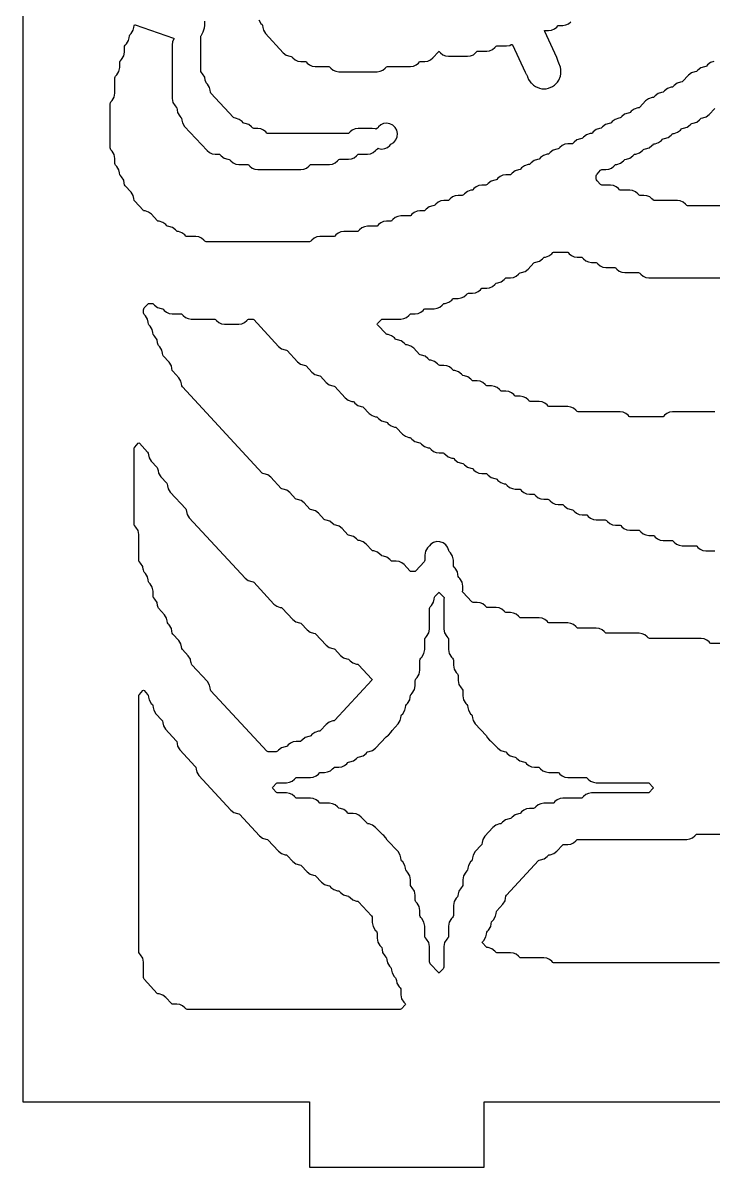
# Model space of a CAD drawing. Header units: millimetres. Extents: x 2 to 65, y 2 to 128.
# Drawn here: x 2 to 33.6, y 2 to 54.5 of the extents above; entities that cross this region are included whole.
import ezdxf

# ---------------------------------------------------------------- set-up
doc = ezdxf.new("R2010")
doc.units = ezdxf.units.MM
doc.layers.add('CUT', color=1, linetype='Continuous')

msp = doc.modelspace()

# ---------------------------------------------------------------- linework, layer by layer
at = {"layer": 'CUT'}
for points in [[(44.134, 2), (52.134, 2), (52.134, 5), (65.2679, 5), (65.2679, 125), (52.134, 125), (52.134, 128), (44.134, 128), (44.134, 125), (23.134, 125), (23.134, 128), (15.134, 128), (15.134, 125), (2, 125), (2, 5), (15.134, 5), (15.134, 2), (23.134, 2), (23.134, 5), (44.134, 5)], [(7.7159, 34.7896), (7.7394, 34.7521), (7.7563, 34.6625), (7.7574, 34.6628), (7.782, 34.5325), (7.8805, 34.3753), (8.1528, 34.0808), (8.1763, 34.0432), (8.1932, 33.9537), (8.1943, 33.9539), (8.2189, 33.8236), (8.3174, 33.6664), (8.5897, 33.3719), (8.6132, 33.3343), (8.6301, 33.2448), (8.6312, 33.245), (8.6558, 33.1147), (8.7543, 32.9576), (9.4635, 32.1905), (9.487, 32.1529), (9.5039, 32.0634), (9.505, 32.0636), (9.5296, 31.9333), (9.6281, 31.7761), (12.1866, 29.0086), (12.3224, 28.9048), (12.4853, 28.8528), (12.5515, 28.8436), (12.5769, 28.8228), (13.4973, 27.8272), (13.6331, 27.7234), (13.796, 27.6713), (13.8623, 27.6622), (13.8876, 27.6414), (14.3711, 27.1183), (14.5069, 27.0145), (14.6698, 26.9625), (14.7361, 26.9533), (14.7614, 26.9325), (15.0265, 26.6458), (15.1623, 26.5419), (15.3251, 26.4899), (15.3914, 26.4807), (15.4167, 26.46), (15.9003, 25.9369), (16.0361, 25.8331), (16.1989, 25.781), (16.2652, 25.7719), (16.2905, 25.7511), (16.5556, 25.4643), (16.6914, 25.3605), (16.8543, 25.3085), (16.9206, 25.2993), (16.9459, 25.2785), (16.9926, 25.228), (17.1283, 25.1242), (17.2912, 25.0722), (17.3575, 25.063), (17.3828, 25.0422), (17.9894, 24.3861), (18.0081, 24.3586), (17.9894, 24.3312), (16.2905, 22.4936), (16.2652, 22.4728), (16.1989, 22.4637), (16.0361, 22.4117), (15.9003, 22.3078), (15.6352, 22.021), (15.6099, 22.0003), (15.5436, 21.9911), (15.3807, 21.9391), (15.2449, 21.8352), (15.1983, 21.7848), (15.173, 21.764), (15.1067, 21.7548), (14.9438, 21.7028), (14.808, 21.599), (14.7614, 21.5485), (14.7361, 21.5277), (14.7036, 21.5232), (14.5198, 21.5232), (14.3841, 21.5044), (14.2586, 21.4495), (14.1527, 21.3626), (14.106, 21.3122), (14.0807, 21.2914), (14.0144, 21.2822), (13.8516, 21.2302), (13.7158, 21.1264), (13.6691, 21.0759), (13.6438, 21.0551), (13.6114, 21.0506), (13.2433, 21.0506), (13.2108, 21.0551), (13.1855, 21.0759), (10.6192, 23.8517), (10.5957, 23.8893), (10.5788, 23.9788), (10.5777, 23.9786), (10.5531, 24.1089), (10.4546, 24.2661), (9.7454, 25.0332), (9.7219, 25.0707), (9.705, 25.1602), (9.7039, 25.16), (9.6793, 25.2903), (9.5808, 25.4475), (9.3085, 25.742), (9.285, 25.7796), (9.2681, 25.8691), (9.267, 25.8689), (9.2424, 25.9992), (9.1439, 26.1564), (8.8716, 26.4509), (8.8481, 26.4884), (8.8312, 26.578), (8.8301, 26.5778), (8.8055, 26.7081), (8.707, 26.8652), (8.6532, 26.9235), (8.6296, 26.961), (8.6127, 27.0505), (8.6116, 27.0503), (8.587, 27.1806), (8.4885, 27.3378), (8.2163, 27.6323), (8.1927, 27.6699), (8.1758, 27.7594), (8.1747, 27.7592), (8.1501, 27.8895), (8.0516, 28.0467), (7.9978, 28.1049), (7.9743, 28.1425), (7.9661, 28.186), (7.9661, 28.4161), (7.9317, 28.5983), (7.8332, 28.7555), (7.7794, 28.8138), (7.7558, 28.8513), (7.7389, 28.9408), (7.7378, 28.9406), (7.7132, 29.0709), (7.6147, 29.2281), (7.5609, 29.2863), (7.5374, 29.3239), (7.5205, 29.4134), (7.5193, 29.4132), (7.4948, 29.5435), (7.3963, 29.7007), (7.3425, 29.7589), (7.3189, 29.7965), (7.3107, 29.84), (7.3107, 31.0153), (7.2763, 31.1975), (7.1778, 31.3547), (7.124, 31.4129), (7.1005, 31.4505), (7.0923, 31.494), (7.0923, 34.9448), (7.1005, 34.9883), (7.124, 35.0259), (7.2826, 35.1975), (7.3107, 35.2193), (7.3388, 35.1975)], [(21.2915, 28.0467), (21.2915, 26.6809), (21.3259, 26.4987), (21.4244, 26.3415), (21.4782, 26.2833), (21.5018, 26.2457), (21.51, 26.2022), (21.51, 25.7358), (21.5444, 25.5535), (21.6428, 25.3964), (21.6967, 25.3381), (21.7202, 25.3006), (21.7284, 25.257), (21.7284, 25.0269), (21.7628, 24.8447), (21.8613, 24.6875), (21.9151, 24.6293), (21.9387, 24.5917), (21.9469, 24.5482), (21.9469, 24.3181), (21.9813, 24.1358), (22.0797, 23.9787), (22.1336, 23.9204), (22.1571, 23.8829), (22.1653, 23.8393), (22.1653, 23.6092), (22.1997, 23.427), (22.2982, 23.2698), (22.352, 23.2116), (22.3756, 23.174), (22.3925, 23.0845), (22.3936, 23.0847), (22.4182, 22.9544), (22.5166, 22.7972), (22.5705, 22.739), (22.594, 22.7014), (22.6109, 22.6119), (22.612, 22.6121), (22.6366, 22.4818), (22.7351, 22.3246), (23.2258, 21.7938), (23.2874, 21.6955), (23.3846, 21.5823), (23.436, 21.55), (23.4994, 21.4979), (23.7645, 21.2112), (23.9003, 21.1073), (24.0632, 21.0553), (24.1294, 21.0461), (24.1547, 21.0254), (24.2014, 20.9749), (24.3372, 20.871), (24.5001, 20.819), (24.5663, 20.8099), (24.5916, 20.7891), (24.6383, 20.7386), (24.7741, 20.6348), (24.937, 20.5827), (25.0032, 20.5736), (25.0285, 20.5528), (25.0752, 20.5023), (25.1811, 20.4154), (25.3066, 20.3605), (25.4423, 20.3418), (25.6261, 20.3418), (25.6586, 20.3373), (25.6839, 20.3165), (25.7305, 20.2661), (25.8364, 20.1792), (25.962, 20.1243), (26.0977, 20.1055), (26.4999, 20.1055), (26.5324, 20.101), (26.5577, 20.0802), (26.6043, 20.0298), (26.7102, 19.9429), (26.8358, 19.888), (26.9715, 19.8692), (27.8106, 19.8692), (27.8431, 19.8647), (27.8684, 19.8439), (27.915, 19.7935), (28.0209, 19.7066), (28.1465, 19.6517), (28.2822, 19.6329), (30.6505, 19.6329), (30.6829, 19.6284), (30.7083, 19.6076), (30.878, 19.4241), (30.8966, 19.3966), (30.878, 19.3692), (30.7083, 19.1856), (30.6829, 19.1648), (30.6505, 19.1603), (28.0637, 19.1603), (27.928, 19.1416), (27.8025, 19.0867), (27.6966, 18.9998), (27.6499, 18.9493), (27.6246, 18.9285), (27.5922, 18.9241), (26.753, 18.9241), (26.6173, 18.9053), (26.4918, 18.8504), (26.3859, 18.7635), (26.3392, 18.713), (26.3139, 18.6923), (26.2815, 18.6878), (25.8792, 18.6878), (25.7435, 18.669), (25.618, 18.6141), (25.5121, 18.5272), (25.4654, 18.4767), (25.4401, 18.456), (25.4077, 18.4515), (25.2239, 18.4515), (25.0882, 18.4327), (24.9626, 18.3778), (24.8567, 18.2909), (24.8101, 18.2405), (24.7848, 18.2197), (24.7185, 18.2105), (24.5557, 18.1585), (24.4199, 18.0547), (24.3732, 18.0042), (24.3479, 17.9834), (24.2816, 17.9742), (24.1188, 17.9222), (23.983, 17.8184), (23.9363, 17.7679), (23.911, 17.7471), (23.8447, 17.7379), (23.6819, 17.6859), (23.5461, 17.5821), (23.172, 17.1775), (23.0735, 17.0203), (23.0489, 16.89), (23.0478, 16.8902), (23.0309, 16.8007), (23.0074, 16.7631), (22.7351, 16.4686), (22.6366, 16.3114), (22.612, 16.1811), (22.6109, 16.1813), (22.594, 16.0918), (22.5705, 16.0543), (22.5166, 15.996), (22.4182, 15.8389), (22.3936, 15.7086), (22.3925, 15.7088), (22.3756, 15.6193), (22.352, 15.5817), (22.2982, 15.5235), (22.1997, 15.3663), (22.1653, 15.184), (22.1653, 14.9539), (22.1571, 14.9104), (22.1336, 14.8728), (22.0797, 14.8146), (21.9813, 14.6574), (21.9567, 14.5271), (21.9556, 14.5273), (21.9387, 14.4378), (21.9151, 14.4003), (21.8613, 14.342), (21.7628, 14.1848), (21.7284, 14.0026), (21.7284, 13.5362), (21.7202, 13.4927), (21.6967, 13.4551), (21.6428, 13.3969), (21.5444, 13.2397), (21.51, 13.0574), (21.51, 12.5911), (21.5018, 12.5475), (21.4782, 12.51), (21.4244, 12.4517), (21.3259, 12.2946), (21.2915, 12.1123), (21.2915, 11.1734), (21.2833, 11.1298), (21.2598, 11.0922), (21.1011, 10.9206), (21.0731, 10.8989), (21.045, 10.9206), (20.6679, 11.3285), (20.6444, 11.3661), (20.6362, 11.4096), (20.6362, 12.1123), (20.6018, 12.2946), (20.5033, 12.4517), (20.4495, 12.51), (20.4259, 12.5475), (20.4177, 12.5911), (20.4177, 13.0574), (20.3833, 13.2397), (20.2849, 13.3969), (20.231, 13.4551), (20.2075, 13.4927), (20.1993, 13.5362), (20.1993, 13.7663), (20.1649, 13.9486), (20.0664, 14.1057), (20.0126, 14.164), (19.989, 14.2015), (19.9808, 14.2451), (19.9808, 14.4752), (19.9464, 14.6574), (19.848, 14.8146), (19.7941, 14.8728), (19.7706, 14.9104), (19.7624, 14.9539), (19.7624, 15.184), (19.728, 15.3663), (19.6295, 15.5235), (19.5757, 15.5817), (19.5521, 15.6193), (19.5352, 15.7088), (19.5341, 15.7086), (19.5095, 15.8389), (19.4111, 15.996), (19.3572, 16.0543), (19.3337, 16.0918), (19.3168, 16.1813), (19.3157, 16.1811), (19.2911, 16.3114), (19.1926, 16.4686), (18.7019, 16.9994), (18.6403, 17.0977), (18.5431, 17.2109), (18.4917, 17.2433), (18.4283, 17.2953), (18.1632, 17.5821), (18.0274, 17.6859), (17.8646, 17.7379), (17.7983, 17.7471), (17.773, 17.7679), (17.5079, 18.0546), (17.402, 18.1415), (17.2764, 18.1964), (17.1407, 18.2152), (16.9569, 18.2152), (16.9245, 18.2197), (16.8992, 18.2405), (16.8525, 18.2909), (16.7167, 18.3948), (16.5539, 18.4468), (16.4876, 18.456), (16.4623, 18.4767), (16.4156, 18.5272), (16.3097, 18.6141), (16.1842, 18.669), (16.0485, 18.6878), (15.6462, 18.6878), (15.6138, 18.6923), (15.5885, 18.713), (15.5418, 18.7635), (15.4359, 18.8504), (15.3104, 18.9053), (15.1747, 18.9241), (14.554, 18.9241), (14.5215, 18.9285), (14.4962, 18.9493), (14.4496, 18.9998), (14.3437, 19.0867), (14.2181, 19.1416), (14.0824, 19.1603), (13.6802, 19.1603), (13.6477, 19.1648), (13.6224, 19.1856), (13.4527, 19.3692), (13.434, 19.3966), (13.4527, 19.4241), (13.6224, 19.6076), (13.6477, 19.6284), (13.6802, 19.6329), (14.0824, 19.6329), (14.2181, 19.6517), (14.3437, 19.7066), (14.4496, 19.7935), (14.4962, 19.8439), (14.5215, 19.8647), (14.554, 19.8692), (15.1747, 19.8692), (15.3104, 19.888), (15.4359, 19.9429), (15.5418, 20.0298), (15.5885, 20.0802), (15.6138, 20.101), (15.6462, 20.1055), (15.83, 20.1055), (15.9657, 20.1243), (16.0913, 20.1792), (16.1972, 20.2661), (16.2438, 20.3165), (16.2691, 20.3373), (16.3016, 20.3418), (16.4854, 20.3418), (16.6211, 20.3605), (16.7466, 20.4154), (16.8525, 20.5023), (16.8992, 20.5528), (16.9245, 20.5736), (16.9908, 20.5827), (17.1536, 20.6348), (17.2894, 20.7386), (17.3361, 20.7891), (17.3614, 20.8099), (17.4277, 20.819), (17.5905, 20.871), (17.7263, 20.9749), (17.773, 21.0254), (17.7983, 21.0461), (17.8646, 21.0553), (18.0274, 21.1073), (18.1632, 21.2112), (18.6468, 21.7342), (18.7102, 21.7862), (18.7616, 21.8186), (18.8587, 21.9318), (18.9203, 22.0301), (19.1926, 22.3246), (19.2911, 22.4818), (19.3157, 22.6121), (19.3168, 22.6119), (19.3337, 22.7014), (19.3572, 22.739), (19.4111, 22.7972), (19.5095, 22.9544), (19.5341, 23.0847), (19.5352, 23.0845), (19.5521, 23.174), (19.5757, 23.2116), (19.6295, 23.2698), (19.728, 23.427), (19.7526, 23.5573), (19.7537, 23.5571), (19.7706, 23.6466), (19.7941, 23.6841), (19.848, 23.7424), (19.9464, 23.8995), (19.9808, 24.0818), (19.9808, 24.3119), (19.989, 24.3554), (20.0126, 24.393), (20.0664, 24.4512), (20.1649, 24.6084), (20.1993, 24.7907), (20.1993, 25.257), (20.2075, 25.3006), (20.231, 25.3381), (20.2849, 25.3964), (20.3833, 25.5535), (20.4177, 25.7358), (20.4177, 26.2022), (20.4259, 26.2457), (20.4495, 26.2833), (20.5033, 26.3415), (20.6018, 26.4987), (20.6362, 26.6809), (20.6362, 27.6199), (20.6444, 27.6634), (20.6679, 27.701), (20.7218, 27.7592), (20.8202, 27.9164), (20.8448, 28.0467), (20.846, 28.0465), (20.8628, 28.136), (20.8864, 28.1736), (21.045, 28.3452), (21.0731, 28.3669), (21.1011, 28.3452), (21.2915, 28.1392), (21.2947, 28.1422), (21.3051, 28.1303)], [(7.7159, 23.6841), (7.7394, 23.6466), (7.7563, 23.5571), (7.7574, 23.5573), (7.782, 23.427), (7.8805, 23.2698), (7.9343, 23.2116), (7.9578, 23.174), (7.9747, 23.0845), (7.9759, 23.0847), (8.0005, 22.9544), (8.0989, 22.7972), (8.3712, 22.5027), (8.3947, 22.4651), (8.4116, 22.3756), (8.4128, 22.3758), (8.4374, 22.2455), (8.5358, 22.0884), (9.0266, 21.5576), (9.0501, 21.52), (9.067, 21.4305), (9.0681, 21.4307), (9.0927, 21.3004), (9.1912, 21.1432), (9.9004, 20.3761), (9.9239, 20.3386), (9.9408, 20.249), (9.9419, 20.2493), (9.9665, 20.1189), (10.065, 19.9618), (11.5313, 18.3757), (11.6671, 18.2719), (11.8299, 18.2199), (11.8962, 18.2107), (11.9215, 18.1899), (12.842, 17.1943), (12.9778, 17.0905), (13.1406, 17.0384), (13.2069, 17.0293), (13.2322, 17.0085), (13.7158, 16.4854), (13.8516, 16.3816), (14.0144, 16.3296), (14.0807, 16.3204), (14.106, 16.2996), (14.3711, 16.0129), (14.5069, 15.909), (14.6698, 15.857), (14.7361, 15.8478), (14.7614, 15.8271), (15.0265, 15.5403), (15.1623, 15.4364), (15.3251, 15.3844), (15.3914, 15.3753), (15.4167, 15.3545), (15.6818, 15.0677), (15.8176, 14.9639), (15.9805, 14.9119), (16.0468, 14.9027), (16.0721, 14.8819), (16.1187, 14.8314), (16.2545, 14.7276), (16.4174, 14.6756), (16.4837, 14.6664), (16.509, 14.6456), (16.5556, 14.5951), (16.6914, 14.4913), (16.8543, 14.4393), (16.9206, 14.4301), (16.9459, 14.4093), (16.9926, 14.3589), (17.1283, 14.255), (17.2912, 14.203), (17.3575, 14.1938), (17.3828, 14.173), (17.983, 13.5238), (18.0066, 13.4862), (18.0148, 13.4427), (18.0148, 13.2126), (18.0492, 13.0303), (18.1476, 12.8732), (18.2015, 12.8149), (18.225, 12.7774), (18.2332, 12.7338), (18.2332, 12.5037), (18.2676, 12.3215), (18.3661, 12.1643), (18.4199, 12.1061), (18.4435, 12.0685), (18.4603, 11.979), (18.4615, 11.9792), (18.4861, 11.8489), (18.5845, 11.6917), (18.6384, 11.6335), (18.6619, 11.5959), (18.6788, 11.5064), (18.6799, 11.5066), (18.7045, 11.3763), (18.803, 11.2192), (18.8568, 11.1609), (18.8804, 11.1234), (18.8972, 11.0338), (18.8984, 11.0341), (18.923, 10.9038), (19.0214, 10.7466), (19.0753, 10.6884), (19.0988, 10.6508), (19.1157, 10.5613), (19.1168, 10.5615), (19.1414, 10.4312), (19.2399, 10.274), (19.2937, 10.2158), (19.3173, 10.1782), (19.3255, 10.1347), (19.3255, 9.9046), (19.3599, 9.7223), (19.4583, 9.5652), (19.5185, 9.5), (19.5372, 9.4726), (19.5185, 9.4451), (19.3488, 9.2616), (19.3235, 9.2408), (19.2911, 9.2363), (9.5296, 9.2363), (9.4972, 9.2408), (9.4718, 9.2616), (9.4252, 9.312), (9.3193, 9.3989), (9.1938, 9.4538), (9.0581, 9.4726), (8.8743, 9.4726), (8.8418, 9.4771), (8.8165, 9.4978), (8.5514, 9.7846), (8.4156, 9.8884), (8.2527, 9.9405), (8.1865, 9.9496), (8.1611, 9.9704), (7.5609, 10.6197), (7.5374, 10.6572), (7.5292, 10.7008), (7.5292, 11.4034), (7.4948, 11.5857), (7.3963, 11.7429), (7.3425, 11.8011), (7.3189, 11.8387), (7.3107, 11.8822), (7.3107, 23.603), (7.3189, 23.6466), (7.3425, 23.6841), (7.5011, 23.8557), (7.5292, 23.8775), (7.5572, 23.8557)]]:
    msp.add_lwpolyline(points, close=True, dxfattribs=at)
for points in [[(12.8064, 54.6168), (12.9048, 54.4597), (12.9587, 54.4014), (12.9822, 54.3639), (12.9991, 54.2744), (13.0002, 54.2746), (13.0248, 54.1443), (13.1233, 53.9871), (13.9342, 53.1099), (14.07, 53.0061), (14.2329, 52.954), (14.2992, 52.9449), (14.3245, 52.9241), (14.3711, 52.8737), (14.477, 52.7867), (14.6025, 52.7318), (14.7383, 52.7131), (14.9221, 52.7131), (14.9545, 52.7086), (14.9798, 52.6878), (15.0265, 52.6374), (15.1324, 52.5505), (15.2579, 52.4956), (15.3936, 52.4768), (16.0143, 52.4768), (16.0468, 52.4723), (16.0721, 52.4515), (16.1187, 52.4011), (16.2246, 52.3142), (16.3501, 52.2593), (16.4859, 52.2405), (18.233, 52.2405), (18.3687, 52.2593), (18.4942, 52.3142), (18.6001, 52.4011), (18.6468, 52.4515), (18.6721, 52.4723), (18.7045, 52.4768), (19.7621, 52.4768), (19.8978, 52.4956), (20.0234, 52.5505), (20.1293, 52.6374), (20.1759, 52.6878), (20.2012, 52.7086), (20.2337, 52.7131), (20.4175, 52.7131), (20.5532, 52.7318), (20.6787, 52.7867), (20.7846, 52.8737), (21.045, 53.1553), (21.0731, 53.1771), (21.1011, 53.1553), (21.1431, 53.1099), (21.249, 53.023), (21.3745, 52.9681), (21.5102, 52.9494), (22.3835, 52.9494), (22.5193, 52.9681), (22.6448, 53.023), (22.7507, 53.1099), (22.7973, 53.1604), (22.8226, 53.1812), (22.8551, 53.1857), (23.2573, 53.1857), (23.3931, 53.2044), (23.5186, 53.2593), (23.6245, 53.3462), (23.6711, 53.3967), (23.6964, 53.4175), (23.7289, 53.4219), (24.1594, 53.4219), (24.3217, 53.449), (24.3838, 53.4826), (24.4233, 53.4963), (24.4432, 53.4671), (25.0212, 52.2175), (25.0708, 52.133), (25.0795, 52.1211), (25.1221, 52.0239), (25.125, 52.0091), (25.1692, 51.8812), (25.246, 51.7697), (25.2859, 51.726), (25.2878, 51.7277), (25.396, 51.6196), (25.4901, 51.5567), (25.6704, 51.482), (25.7814, 51.4599), (25.9765, 51.4599), (26.0876, 51.482), (26.2678, 51.5567), (26.362, 51.6196), (26.4999, 51.7575), (26.5628, 51.8517), (26.6375, 52.0319), (26.6596, 52.143), (26.6596, 52.3381), (26.6375, 52.4491), (26.5628, 52.6293), (26.5609, 52.6322), (26.526, 52.7118), (26.5056, 52.7966), (26.4734, 52.8892), (25.9166, 54.0928), (25.9078, 54.1252), (25.9409, 54.1308), (26.0972, 54.1308), (26.2329, 54.1496), (26.3584, 54.2045), (26.4643, 54.2914), (26.511, 54.3418), (26.5363, 54.3626), (26.5687, 54.3671), (26.7526, 54.3671), (26.8883, 54.3859), (27.0138, 54.4408), (27.1197, 54.5277)], [(33.675, 52.7084), (33.5121, 52.6564), (33.3763, 52.5525), (33.3297, 52.5021), (33.3043, 52.4813), (33.2381, 52.4721), (33.0752, 52.4201), (32.9394, 52.3163), (32.8928, 52.2658), (32.8674, 52.245), (32.8012, 52.2358), (32.6383, 52.1838), (32.5025, 52.08), (32.2374, 51.7932), (32.2121, 51.7724), (32.1458, 51.7633), (31.983, 51.7112), (31.8472, 51.6074), (31.8005, 51.5569), (31.7752, 51.5361), (31.7089, 51.527), (31.5461, 51.4749), (31.4103, 51.3711), (31.3636, 51.3206), (31.3383, 51.2998), (31.272, 51.2907), (31.1092, 51.2387), (30.9734, 51.1348), (30.9267, 51.0843), (30.9014, 51.0636), (30.8351, 51.0544), (30.6723, 51.0024), (30.5365, 50.8985), (30.2714, 50.6118), (30.246, 50.591), (30.1798, 50.5818), (30.0169, 50.5298), (29.8811, 50.426), (29.8345, 50.3755), (29.8091, 50.3547), (29.7429, 50.3455), (29.58, 50.2935), (29.4442, 50.1897), (29.3976, 50.1392), (29.3722, 50.1184), (29.306, 50.1092), (29.1431, 50.0572), (29.0073, 49.9534), (28.9607, 49.9029), (28.9353, 49.8821), (28.8691, 49.873), (28.7062, 49.8209), (28.5704, 49.7171), (28.5238, 49.6666), (28.4984, 49.6458), (28.4322, 49.6367), (28.2693, 49.5846), (28.1335, 49.4808), (28.0869, 49.4303), (28.0615, 49.4096), (27.9953, 49.4004), (27.8324, 49.3484), (27.6966, 49.2445), (27.6499, 49.194), (27.6246, 49.1733), (27.5584, 49.1641), (27.3955, 49.1121), (27.2597, 49.0082), (27.213, 48.9578), (27.1877, 48.937), (27.1553, 48.9325), (26.9715, 48.9325), (26.8358, 48.9137), (26.7102, 48.8588), (26.6043, 48.7719), (26.5577, 48.7215), (26.5324, 48.7007), (26.4661, 48.6915), (26.3033, 48.6395), (26.1675, 48.5357), (26.1208, 48.4852), (26.0955, 48.4644), (26.0292, 48.4552), (25.8664, 48.4032), (25.7306, 48.2994), (25.6839, 48.2489), (25.6586, 48.2281), (25.5923, 48.219), (25.4295, 48.1669), (25.2937, 48.0631), (25.247, 48.0126), (25.2217, 47.9918), (25.1554, 47.9827), (24.9926, 47.9306), (24.8568, 47.8268), (24.8101, 47.7763), (24.7848, 47.7555), (24.7185, 47.7464), (24.5557, 47.6944), (24.4199, 47.5905), (24.3732, 47.54), (24.3479, 47.5193), (24.3154, 47.5148), (24.1316, 47.5148), (23.9959, 47.496), (23.8704, 47.4411), (23.7645, 47.3542), (23.7178, 47.3037), (23.6925, 47.283), (23.6262, 47.2738), (23.4634, 47.2218), (23.3276, 47.1179), (23.2809, 47.0675), (23.2556, 47.0467), (23.2232, 47.0422), (23.0394, 47.0422), (22.9037, 47.0234), (22.7781, 46.9685), (22.6722, 46.8816), (22.6256, 46.8312), (22.6003, 46.8104), (22.534, 46.8012), (22.3712, 46.7492), (22.2354, 46.6454), (22.1887, 46.5949), (22.1634, 46.5741), (22.1309, 46.5696), (21.9471, 46.5696), (21.8114, 46.5509), (21.6859, 46.496), (21.58, 46.409), (21.5333, 46.3586), (21.508, 46.3378), (21.4756, 46.3333), (21.2918, 46.3333), (21.1561, 46.3146), (21.0305, 46.2597), (20.9246, 46.1728), (20.878, 46.1223), (20.8527, 46.1015), (20.7864, 46.0924), (20.6236, 46.0403), (20.4878, 45.9365), (20.4411, 45.886), (20.4158, 45.8652), (20.3833, 45.8608), (20.1995, 45.8608), (20.0638, 45.842), (19.9383, 45.7871), (19.8324, 45.7002), (19.7857, 45.6497), (19.7604, 45.629), (19.728, 45.6245), (19.3257, 45.6245), (19.19, 45.6057), (19.0645, 45.5508), (18.9586, 45.4639), (18.9119, 45.4135), (18.8866, 45.3927), (18.8542, 45.3882), (18.6704, 45.3882), (18.5346, 45.3694), (18.4091, 45.3145), (18.3032, 45.2276), (18.2566, 45.1772), (18.2313, 45.1564), (18.1988, 45.1519), (17.7966, 45.1519), (17.6608, 45.1331), (17.5353, 45.0782), (17.4294, 44.9913), (17.3828, 44.9409), (17.3575, 44.9201), (17.325, 44.9156), (16.7043, 44.9156), (16.5686, 44.8968), (16.4431, 44.8419), (16.3372, 44.755), (16.2905, 44.7046), (16.2652, 44.6838), (16.2328, 44.6793), (15.6121, 44.6793), (15.4763, 44.6606), (15.3508, 44.6057), (15.2449, 44.5187), (15.1983, 44.4683), (15.173, 44.4475), (15.1405, 44.443), (10.4034, 44.443), (10.371, 44.4475), (10.3456, 44.4683), (10.299, 44.5187), (10.1931, 44.6057), (10.0676, 44.6606), (9.9319, 44.6793), (9.5296, 44.6793), (9.4972, 44.6838), (9.4718, 44.7046), (9.4252, 44.7551), (9.2894, 44.8589), (9.1265, 44.9109), (9.0603, 44.9201), (9.0349, 44.9409), (8.9883, 44.9914), (8.8525, 45.0952), (8.6896, 45.1472), (8.6234, 45.1564), (8.598, 45.1772), (8.5514, 45.2276), (8.4156, 45.3315), (8.2527, 45.3835), (8.1865, 45.3927), (8.1611, 45.4135), (7.896, 45.7002), (7.7602, 45.8041), (7.5974, 45.8561), (7.5311, 45.8652), (7.5058, 45.886), (7.124, 46.299), (7.1005, 46.3366), (7.0836, 46.4261), (7.0824, 46.4259), (7.0579, 46.5562), (6.9594, 46.7133), (6.6871, 47.0078), (6.6636, 47.0454), (6.6467, 47.1349), (6.6455, 47.1347), (6.621, 47.265), (6.5225, 47.4222), (6.4687, 47.4804), (6.4451, 47.518), (6.4282, 47.6075), (6.4271, 47.6073), (6.4025, 47.7376), (6.304, 47.8948), (6.2502, 47.953), (6.2267, 47.9906), (6.2185, 48.0341), (6.2185, 48.2642), (6.1841, 48.4465), (6.0856, 48.6036), (6.0318, 48.6619), (6.0082, 48.6994), (6, 48.743), (6, 50.776), (6.0082, 50.8196), (6.0318, 50.8571), (6.0856, 50.9154), (6.1841, 51.0725), (6.2185, 51.2548), (6.2185, 51.9574), (6.2267, 52.001), (6.2502, 52.0386), (6.304, 52.0968), (6.4025, 52.254), (6.4369, 52.4362), (6.4369, 52.6663), (6.4451, 52.7099), (6.4687, 52.7474), (6.5225, 52.8057), (6.621, 52.9628), (6.6554, 53.1451), (6.6554, 53.3752), (6.6636, 53.4187), (6.6871, 53.4563), (6.7409, 53.5145), (6.8394, 53.6717), (6.864, 53.802), (6.8651, 53.8018), (6.882, 53.8913), (6.9056, 53.9289), (6.9594, 53.9871), (7.0579, 54.1443), (7.0824, 54.2746), (7.0836, 54.2744), (7.1005, 54.3639), (7.1137, 54.385), (7.1201, 54.3901), (7.1529, 54.384), (8.9056, 53.7852), (8.9351, 53.7693), (8.9218, 53.7491), (8.8608, 53.6179), (8.8399, 53.4748), (8.8399, 51.0185), (8.8743, 50.8362), (8.9727, 50.6791), (9.0266, 50.6208), (9.0501, 50.5833), (9.067, 50.4938), (9.0681, 50.494), (9.0927, 50.3637), (9.1912, 50.2065), (9.245, 50.1483), (9.2685, 50.1107), (9.2854, 50.0212), (9.2866, 50.0214), (9.3112, 49.8911), (9.4096, 49.7339), (10.439, 48.6205), (10.5449, 48.5336), (10.6704, 48.4787), (10.8061, 48.4599), (10.9899, 48.4599), (11.0224, 48.4554), (11.0477, 48.4346), (11.0944, 48.3842), (11.2302, 48.2803), (11.393, 48.2283), (11.4593, 48.2191), (11.4846, 48.1984), (11.5313, 48.1479), (11.6372, 48.061), (11.7627, 48.0061), (11.8984, 47.9873), (12.3006, 47.9873), (12.3331, 47.9829), (12.3584, 47.9621), (12.4051, 47.9116), (12.511, 47.8247), (12.6365, 47.7698), (12.7722, 47.7511), (14.7378, 47.7511), (14.8735, 47.7698), (14.999, 47.8247), (15.1049, 47.9116), (15.1516, 47.9621), (15.1769, 47.9829), (15.2093, 47.9873), (16.0485, 47.9873), (16.1842, 48.0061), (16.3097, 48.061), (16.4156, 48.1479), (16.4623, 48.1984), (16.4876, 48.2191), (16.52, 48.2236), (16.9223, 48.2236), (17.058, 48.2424), (17.1835, 48.2973), (17.2894, 48.3842), (17.3361, 48.4346), (17.3614, 48.4554), (17.3938, 48.4599), (17.7961, 48.4599), (17.9318, 48.4787), (18.0573, 48.5336), (18.1632, 48.6205), (18.2099, 48.6709), (18.2568, 48.7094), (18.2851, 48.7273), (18.3021, 48.719), (18.4514, 48.6962), (18.5871, 48.715), (18.7127, 48.7699), (18.8186, 48.8568), (18.8589, 48.9164), (18.8707, 48.9195), (18.9984, 49.0003), (19.0961, 49.1154), (19.155, 49.2545), (19.1696, 49.4049), (19.1387, 49.5527), (19.065, 49.6846), (18.9554, 49.7885), (18.8197, 49.8548), (18.6704, 49.8776), (18.5346, 49.8589), (18.4091, 49.804), (18.3032, 49.7171), (18.3032, 49.7171), (18.2629, 49.6575), (18.2511, 49.6543), (18.2511, 49.6543), (18.1814, 49.6102), (18.1643, 49.6185), (18.015, 49.6414), (17.3597, 49.6414), (17.2239, 49.6226), (17.0984, 49.5677), (16.9925, 49.4808), (16.9459, 49.4303), (16.9206, 49.4096), (16.8881, 49.4051), (13.2433, 49.4051), (13.2108, 49.4096), (13.1855, 49.4303), (13.1389, 49.4808), (13.033, 49.5677), (12.9074, 49.6226), (12.7717, 49.6414), (12.5879, 49.6414), (12.5555, 49.6458), (12.5302, 49.6666), (12.4835, 49.7171), (12.3477, 49.8209), (12.1848, 49.873), (12.1186, 49.8821), (12.0933, 49.9029), (12.0466, 49.9534), (11.9108, 50.0572), (11.7479, 50.1092), (11.6817, 50.1184), (11.6563, 50.1392), (10.6192, 51.261), (10.5957, 51.2986), (10.5788, 51.3881), (10.5777, 51.3879), (10.5531, 51.5182), (10.4546, 51.6754), (10.4008, 51.7336), (10.3772, 51.7712), (10.3603, 51.8607), (10.3592, 51.8605), (10.3346, 51.9908), (10.2361, 52.1479), (10.1823, 52.2062), (10.1588, 52.2437), (10.1506, 52.2873), (10.1506, 53.8344), (10.1562, 53.871), (10.1746, 53.9082), (10.175, 53.9089), (10.1799, 53.9155), (10.2655, 54.063), (10.3285, 54.2476), (10.3435, 54.3599), (10.3311, 54.5546)], [(36.3302, 46.097), (32.4669, 46.097), (32.4345, 46.1015), (32.4091, 46.1223), (32.3625, 46.1728), (32.2566, 46.2597), (32.1311, 46.3146), (31.9954, 46.3333), (30.9378, 46.3333), (30.9053, 46.3378), (30.88, 46.3586), (30.8333, 46.409), (30.7274, 46.496), (30.6019, 46.5509), (30.4662, 46.5696), (30.2824, 46.5696), (30.25, 46.5741), (30.2246, 46.5949), (30.178, 46.6453), (30.0721, 46.7322), (29.9466, 46.7871), (29.8109, 46.8059), (29.4086, 46.8059), (29.3762, 46.8104), (29.3508, 46.8312), (29.3042, 46.8816), (29.1983, 46.9685), (29.0728, 47.0234), (28.9371, 47.0422), (28.5348, 47.0422), (28.5024, 47.0467), (28.477, 47.0675), (28.3137, 47.2441), (28.2902, 47.2817), (28.2819, 47.3253), (28.2819, 47.468), (28.2902, 47.5116), (28.3137, 47.5491), (28.477, 47.7258), (28.5024, 47.7466), (28.5348, 47.7511), (28.7186, 47.7511), (28.8543, 47.7698), (28.9798, 47.8247), (29.0857, 47.9116), (29.1324, 47.9621), (29.1577, 47.9829), (29.224, 47.992), (29.3868, 48.044), (29.5226, 48.1479), (29.5693, 48.1984), (29.5946, 48.2191), (29.6609, 48.2283), (29.8237, 48.2803), (29.9595, 48.3842), (30.0062, 48.4346), (30.0315, 48.4554), (30.0978, 48.4646), (30.2606, 48.5166), (30.3964, 48.6205), (30.4431, 48.6709), (30.4684, 48.6917), (30.5347, 48.7009), (30.6975, 48.7529), (30.8333, 48.8567), (30.88, 48.9072), (30.9053, 48.928), (30.9716, 48.9372), (31.1344, 48.9892), (31.2702, 49.093), (31.3169, 49.1435), (31.3422, 49.1643), (31.4085, 49.1735), (31.5713, 49.2255), (31.7071, 49.3293), (31.7538, 49.3798), (31.7791, 49.4006), (31.8454, 49.4097), (32.0082, 49.4618), (32.144, 49.5656), (32.1907, 49.6161), (32.216, 49.6369), (32.2823, 49.646), (32.4451, 49.6981), (32.5809, 49.8019), (32.6276, 49.8524), (32.6529, 49.8731), (32.7192, 49.8823), (32.882, 49.9343), (33.0178, 50.0382), (33.0645, 50.0887), (33.0898, 50.1094), (33.1561, 50.1186), (33.3189, 50.1706), (33.4547, 50.2745), (33.7198, 50.5612)], [(33.7088, 36.6456), (31.7774, 36.6456), (31.6417, 36.6268), (31.5162, 36.5719), (31.4102, 36.485), (31.3636, 36.4346), (31.3383, 36.4138), (31.3058, 36.4093), (29.8455, 36.4093), (29.8131, 36.4138), (29.7877, 36.4346), (29.7411, 36.485), (29.6352, 36.5719), (29.5097, 36.6268), (29.374, 36.6456), (27.4426, 36.6456), (27.4101, 36.6501), (27.3848, 36.6708), (27.3381, 36.7213), (27.2322, 36.8082), (27.1067, 36.8631), (26.971, 36.8819), (26.1318, 36.8819), (26.0994, 36.8863), (26.0741, 36.9071), (26.0274, 36.9576), (25.9215, 37.0445), (25.796, 37.0994), (25.6603, 37.1181), (25.258, 37.1181), (25.2256, 37.1226), (25.2003, 37.1434), (25.1536, 37.1939), (25.0477, 37.2808), (24.9222, 37.3357), (24.7865, 37.3544), (24.6027, 37.3544), (24.5702, 37.3589), (24.5449, 37.3797), (24.4983, 37.4301), (24.3924, 37.517), (24.2669, 37.5719), (24.1311, 37.5907), (23.9473, 37.5907), (23.9149, 37.5952), (23.8896, 37.616), (23.8429, 37.6664), (23.737, 37.7533), (23.6115, 37.8082), (23.4758, 37.827), (23.292, 37.827), (23.2595, 37.8315), (23.2342, 37.8523), (23.1876, 37.9027), (23.0817, 37.9896), (22.9562, 38.0445), (22.8204, 38.0633), (22.6366, 38.0633), (22.6042, 38.0678), (22.5789, 38.0886), (22.5322, 38.139), (22.3964, 38.2429), (22.2336, 38.2949), (22.1673, 38.3041), (22.142, 38.3248), (22.0953, 38.3753), (21.9595, 38.4792), (21.7967, 38.5312), (21.7304, 38.5404), (21.7051, 38.5611), (21.6584, 38.6116), (21.5525, 38.6985), (21.427, 38.7534), (21.2913, 38.7722), (21.1075, 38.7722), (21.075, 38.7766), (21.0497, 38.7974), (21.003, 38.8479), (20.8672, 38.9517), (20.7044, 39.0038), (20.6381, 39.0129), (20.6128, 39.0337), (20.5661, 39.0842), (20.4303, 39.188), (20.2675, 39.24), (20.2012, 39.2492), (20.1759, 39.27), (19.9108, 39.5568), (19.775, 39.6606), (19.6122, 39.7126), (19.5459, 39.7218), (19.5206, 39.7426), (19.4739, 39.793), (19.3381, 39.8969), (19.1753, 39.9489), (19.109, 39.9581), (19.0837, 39.9789), (19.037, 40.0293), (18.9012, 40.1332), (18.7384, 40.1852), (18.6721, 40.1944), (18.6468, 40.2151), (18.2586, 40.635), (18.2399, 40.6624), (18.2586, 40.6899), (18.4283, 40.8735), (18.4536, 40.8942), (18.4861, 40.8987), (19.3252, 40.8987), (19.4609, 40.9175), (19.5865, 40.9724), (19.6924, 41.0593), (19.739, 41.1098), (19.7643, 41.1305), (19.7968, 41.135), (19.9806, 41.135), (20.1163, 41.1538), (20.2418, 41.2087), (20.3477, 41.2956), (20.3944, 41.346), (20.4197, 41.3668), (20.4521, 41.3713), (20.8544, 41.3713), (20.9901, 41.3901), (21.1156, 41.445), (21.2215, 41.5319), (21.2682, 41.5823), (21.2935, 41.6031), (21.3598, 41.6123), (21.5226, 41.6643), (21.6584, 41.7681), (21.7051, 41.8186), (21.7304, 41.8394), (21.7628, 41.8439), (21.9466, 41.8439), (22.0824, 41.8627), (22.2079, 41.9176), (22.3138, 42.0045), (22.3604, 42.0549), (22.3857, 42.0757), (22.4182, 42.0802), (22.602, 42.0802), (22.7377, 42.0989), (22.8632, 42.1538), (22.9691, 42.2407), (23.0158, 42.2912), (23.0411, 42.312), (23.0735, 42.3165), (23.2573, 42.3165), (23.3931, 42.3352), (23.5186, 42.3901), (23.6245, 42.477), (23.6711, 42.5275), (23.6964, 42.5483), (23.7627, 42.5574), (23.9256, 42.6094), (24.0614, 42.7133), (24.108, 42.7638), (24.1333, 42.7845), (24.1658, 42.789), (24.3496, 42.789), (24.4853, 42.8078), (24.6108, 42.8627), (24.7167, 42.9496), (24.7634, 43), (24.7887, 43.0208), (24.855, 43.03), (25.0178, 43.082), (25.1536, 43.1859), (25.4187, 43.4726), (25.444, 43.4934), (25.5103, 43.5026), (25.6732, 43.5546), (25.809, 43.6584), (25.8556, 43.7089), (25.8809, 43.7297), (25.9472, 43.7389), (26.1101, 43.7909), (26.2459, 43.8947), (26.2925, 43.9452), (26.3178, 43.966), (26.3503, 43.9705), (26.9368, 43.9705), (26.9693, 43.966), (26.9946, 43.9452), (27.0412, 43.8948), (27.1471, 43.8078), (27.2727, 43.7529), (27.4084, 43.7342), (27.5922, 43.7342), (27.6246, 43.7297), (27.6499, 43.7089), (27.6966, 43.6585), (27.8025, 43.5716), (27.928, 43.5167), (28.0637, 43.4979), (28.2475, 43.4979), (28.28, 43.4934), (28.3053, 43.4726), (28.3519, 43.4222), (28.4578, 43.3353), (28.5834, 43.2804), (28.7191, 43.2616), (29.1213, 43.2616), (29.1538, 43.2571), (29.1791, 43.2363), (29.2257, 43.1859), (29.3316, 43.099), (29.4572, 43.0441), (29.5929, 43.0253), (30.2136, 43.0253), (30.246, 43.0208), (30.2714, 43), (30.318, 42.9496), (30.4239, 42.8627), (30.5494, 42.8078), (30.6851, 42.789), (34.8352, 42.789)], [(38.7331, 26.0127), (33.5592, 26.0127), (33.5267, 26.0171), (33.5014, 26.0379), (33.4548, 26.0884), (33.3488, 26.1753), (33.2233, 26.2302), (33.0876, 26.2489), (30.7193, 26.2489), (30.6869, 26.2534), (30.6615, 26.2742), (30.6149, 26.3247), (30.509, 26.4116), (30.3835, 26.4665), (30.2478, 26.4852), (28.7533, 26.4852), (28.7208, 26.4897), (28.6955, 26.5105), (28.6488, 26.5609), (28.5429, 26.6479), (28.4174, 26.7027), (28.2817, 26.7215), (27.4426, 26.7215), (27.4101, 26.726), (27.3848, 26.7468), (27.3381, 26.7972), (27.2322, 26.8841), (27.1067, 26.939), (26.971, 26.9578), (26.1318, 26.9578), (26.0994, 26.9623), (26.0741, 26.9831), (26.0274, 27.0335), (25.9215, 27.1204), (25.796, 27.1753), (25.6603, 27.1941), (24.8211, 27.1941), (24.7887, 27.1986), (24.7634, 27.2194), (24.7167, 27.2698), (24.6108, 27.3567), (24.4853, 27.4116), (24.3496, 27.4304), (24.1658, 27.4304), (24.1333, 27.4349), (24.108, 27.4556), (24.0614, 27.5061), (23.9555, 27.593), (23.83, 27.6479), (23.6942, 27.6667), (23.292, 27.6667), (23.2595, 27.6712), (23.2342, 27.6919), (23.1876, 27.7424), (23.0817, 27.8293), (22.9562, 27.8842), (22.8204, 27.903), (22.6366, 27.903), (22.6042, 27.9074), (22.5789, 27.9282), (22.1653, 28.3755), (22.1622, 28.3726), (22.1517, 28.3845), (22.1653, 28.468), (22.1653, 28.6524), (22.1309, 28.8346), (22.0325, 28.9918), (21.9786, 29.05), (21.9551, 29.0876), (21.9382, 29.1771), (21.9371, 29.1769), (21.9125, 29.3072), (21.814, 29.4644), (21.7602, 29.5226), (21.7366, 29.5602), (21.7284, 29.6037), (21.7284, 29.8338), (21.694, 30.0161), (21.5956, 30.1732), (21.5417, 30.2315), (21.5182, 30.269), (21.5147, 30.2875), (21.4655, 30.4283), (21.3769, 30.5483), (21.2569, 30.6368), (21.1161, 30.6861), (20.9671, 30.6916), (20.823, 30.6528), (20.6968, 30.5734), (20.629, 30.4944), (20.5506, 30.4095), (20.4521, 30.2524), (20.4177, 30.0701), (20.4177, 29.84), (20.4095, 29.7965), (20.386, 29.7589), (20.0042, 29.3459), (19.9789, 29.3252), (19.9464, 29.3207), (19.7968, 29.3207), (19.7643, 29.3252), (19.739, 29.3459), (19.4739, 29.6327), (19.368, 29.7196), (19.2425, 29.7745), (19.1068, 29.7932), (18.923, 29.7932), (18.8905, 29.7977), (18.8652, 29.8185), (18.8185, 29.869), (18.6827, 29.9728), (18.5199, 30.0249), (18.4536, 30.034), (18.4283, 30.0548), (18.3816, 30.1053), (18.2458, 30.2091), (18.083, 30.2611), (18.0167, 30.2703), (17.9914, 30.2911), (17.7263, 30.5779), (17.5905, 30.6817), (17.4277, 30.7337), (17.3614, 30.7429), (17.3361, 30.7637), (17.2894, 30.8141), (17.1536, 30.918), (16.9908, 30.97), (16.9245, 30.9792), (16.8992, 31), (16.634, 31.2867), (16.4982, 31.3906), (16.3354, 31.4426), (16.2691, 31.4517), (16.2438, 31.4725), (16.1971, 31.523), (16.0613, 31.6268), (15.8985, 31.6789), (15.8322, 31.688), (15.8069, 31.7088), (15.5418, 31.9956), (15.406, 32.0994), (15.2431, 32.1514), (15.1769, 32.1606), (15.1516, 32.1814), (14.8864, 32.4682), (14.7506, 32.572), (14.5878, 32.624), (14.5215, 32.6332), (14.4962, 32.654), (14.2311, 32.9407), (14.0953, 33.0446), (13.9324, 33.0966), (13.8662, 33.1058), (13.8409, 33.1265), (13.3573, 33.6496), (13.2215, 33.7534), (13.0586, 33.8054), (12.9924, 33.8146), (12.9671, 33.8354), (9.3085, 37.7927), (9.285, 37.8302), (9.2681, 37.9197), (9.267, 37.9195), (9.2424, 38.0498), (9.1439, 38.207), (8.8716, 38.5015), (8.8481, 38.5391), (8.8312, 38.6286), (8.8301, 38.6284), (8.8055, 38.7587), (8.707, 38.9159), (8.4347, 39.2104), (8.4112, 39.2479), (8.3943, 39.3375), (8.3931, 39.3372), (8.3686, 39.4675), (8.2701, 39.6247), (8.2163, 39.683), (8.1927, 39.7205), (8.1758, 39.81), (8.1747, 39.8098), (8.1501, 39.9401), (8.0516, 40.0973), (7.9978, 40.1555), (7.9743, 40.1931), (7.9574, 40.2826), (7.9562, 40.2824), (7.9317, 40.4127), (7.8332, 40.5699), (7.7794, 40.6281), (7.7558, 40.6657), (7.7389, 40.7552), (7.7378, 40.755), (7.7132, 40.8853), (7.6147, 41.0424), (7.5609, 41.1007), (7.5374, 41.1382), (7.5292, 41.1818), (7.5292, 41.3245), (7.5374, 41.3681), (7.5609, 41.4057), (7.7242, 41.5823), (7.7496, 41.6031), (7.782, 41.6076), (7.9316, 41.6076), (7.9641, 41.6031), (7.9894, 41.5823), (8.0361, 41.5318), (8.1719, 41.428), (8.3347, 41.376), (8.401, 41.3668), (8.4263, 41.346), (8.473, 41.2956), (8.5789, 41.2087), (8.7044, 41.1538), (8.8401, 41.135), (9.2423, 41.135), (9.2748, 41.1305), (9.3001, 41.1098), (9.3468, 41.0593), (9.4527, 40.9724), (9.5782, 40.9175), (9.7139, 40.8987), (10.7715, 40.8987), (10.8039, 40.8942), (10.8293, 40.8735), (10.8759, 40.823), (10.9818, 40.7361), (11.1073, 40.6812), (11.243, 40.6624), (11.8979, 40.6624), (12.0336, 40.6812), (12.1592, 40.7361), (12.2651, 40.823), (12.3117, 40.8735), (12.337, 40.8942), (12.3695, 40.8987), (12.5191, 40.8987), (12.5515, 40.8942), (12.5769, 40.8735), (13.7158, 39.6416), (13.8516, 39.5377), (14.0144, 39.4857), (14.0807, 39.4765), (14.106, 39.4557), (14.5896, 38.9327), (14.7254, 38.8289), (14.8882, 38.7768), (14.9545, 38.7677), (14.9798, 38.7469), (15.2449, 38.4601), (15.3807, 38.3563), (15.5436, 38.3043), (15.6099, 38.2951), (15.6352, 38.2743), (15.9003, 37.9875), (16.0361, 37.8837), (16.1989, 37.8317), (16.2652, 37.8225), (16.2905, 37.8017), (16.7741, 37.2787), (16.9099, 37.1748), (17.0727, 37.1228), (17.139, 37.1137), (17.1643, 37.0929), (17.211, 37.0424), (17.3468, 36.9386), (17.5096, 36.8865), (17.5759, 36.8774), (17.6012, 36.8566), (17.8664, 36.5698), (18.0021, 36.466), (18.165, 36.414), (18.2313, 36.4048), (18.2566, 36.384), (18.3033, 36.3335), (18.4391, 36.2297), (18.6019, 36.1777), (18.6682, 36.1685), (18.6935, 36.1477), (18.7402, 36.0972), (18.876, 35.9934), (19.0388, 35.9414), (19.1051, 35.9322), (19.1304, 35.9114), (19.3955, 35.6247), (19.5313, 35.5208), (19.6941, 35.4688), (19.7604, 35.4596), (19.7857, 35.4389), (19.8324, 35.3884), (19.9682, 35.2845), (20.131, 35.2325), (20.1973, 35.2234), (20.2226, 35.2026), (20.2693, 35.1521), (20.4051, 35.0483), (20.5679, 34.9962), (20.6342, 34.9871), (20.6595, 34.9663), (20.7062, 34.9158), (20.8121, 34.8289), (20.9376, 34.774), (21.0733, 34.7553), (21.2571, 34.7553), (21.2896, 34.7508), (21.3149, 34.73), (21.3616, 34.6795), (21.4974, 34.5757), (21.6602, 34.5237), (21.7265, 34.5145), (21.7518, 34.4937), (21.7985, 34.4432), (21.9343, 34.3394), (22.0971, 34.2874), (22.1634, 34.2782), (22.1887, 34.2574), (22.2354, 34.207), (22.3712, 34.1031), (22.534, 34.0511), (22.6003, 34.0419), (22.6256, 34.0211), (22.6722, 33.9707), (22.7781, 33.8838), (22.9037, 33.8289), (23.0394, 33.8101), (23.2232, 33.8101), (23.2556, 33.8056), (23.2809, 33.7849), (23.3276, 33.7344), (23.4634, 33.6305), (23.6262, 33.5785), (23.6925, 33.5694), (23.7178, 33.5486), (23.7645, 33.4981), (23.9003, 33.3943), (24.0632, 33.3422), (24.1294, 33.3331), (24.1547, 33.3123), (24.2014, 33.2618), (24.3073, 33.1749), (24.4328, 33.12), (24.5685, 33.1013), (24.7523, 33.1013), (24.7848, 33.0968), (24.8101, 33.076), (24.8567, 33.0256), (24.9626, 32.9386), (25.0882, 32.8837), (25.2239, 32.865), (25.4077, 32.865), (25.4401, 32.8605), (25.4654, 32.8397), (25.5121, 32.7893), (25.618, 32.7024), (25.7435, 32.6475), (25.8792, 32.6287), (26.063, 32.6287), (26.0955, 32.6242), (26.1208, 32.6034), (26.1674, 32.553), (26.2733, 32.4661), (26.3989, 32.4112), (26.5346, 32.3924), (26.7184, 32.3924), (26.7508, 32.3879), (26.7761, 32.3671), (26.8228, 32.3167), (26.9586, 32.2128), (27.1215, 32.1608), (27.1877, 32.1516), (27.213, 32.1308), (27.2597, 32.0804), (27.3656, 31.9935), (27.4911, 31.9386), (27.6268, 31.9198), (27.8106, 31.9198), (27.8431, 31.9153), (27.8684, 31.8946), (27.915, 31.8441), (28.0209, 31.7572), (28.1465, 31.7023), (28.2822, 31.6835), (28.6844, 31.6835), (28.7169, 31.6791), (28.7422, 31.6583), (28.7888, 31.6078), (28.8947, 31.5209), (29.0203, 31.466), (29.156, 31.4473), (29.3398, 31.4473), (29.3722, 31.4428), (29.3976, 31.422), (29.4442, 31.3715), (29.5501, 31.2846), (29.6756, 31.2297), (29.8113, 31.211), (30.2136, 31.211), (30.246, 31.2065), (30.2714, 31.1857), (30.318, 31.1353), (30.4239, 31.0484), (30.5494, 30.9935), (30.6851, 30.9747), (30.8689, 30.9747), (30.9014, 30.9702), (30.9267, 30.9494), (30.9733, 30.899), (31.0792, 30.8121), (31.2048, 30.7572), (31.3405, 30.7384), (31.7427, 30.7384), (31.7752, 30.7339), (31.8005, 30.7131), (31.8471, 30.6627), (31.9531, 30.5758), (32.0786, 30.5209), (32.2143, 30.5021), (32.835, 30.5021), (32.8674, 30.4976), (32.8928, 30.4768), (32.9394, 30.4264), (33.0453, 30.3395), (33.1708, 30.2846), (33.3065, 30.2658), (33.7088, 30.2658)], [(33.9272, 11.3629), (26.3503, 11.3629), (26.3178, 11.3674), (26.2925, 11.3881), (26.2459, 11.4386), (26.14, 11.5255), (26.0145, 11.5804), (25.8788, 11.5992), (24.8211, 11.5992), (24.7887, 11.6036), (24.7634, 11.6244), (24.7167, 11.6749), (24.6108, 11.7618), (24.4853, 11.8167), (24.3496, 11.8354), (23.7289, 11.8354), (23.6964, 11.8399), (23.6711, 11.8607), (23.6245, 11.9112), (23.4887, 12.015), (23.3258, 12.0671), (23.2595, 12.0762), (23.2342, 12.097), (23.0645, 12.2806), (23.0459, 12.308), (23.0645, 12.3355), (23.1247, 12.4006), (23.2232, 12.5578), (23.2478, 12.6881), (23.2489, 12.6879), (23.2658, 12.7774), (23.2893, 12.8149), (23.3432, 12.8732), (23.4416, 13.0303), (23.4662, 13.1606), (23.4674, 13.1604), (23.4843, 13.2499), (23.5078, 13.2875), (23.5616, 13.3457), (23.6601, 13.5029), (23.6847, 13.6332), (23.6858, 13.633), (23.7027, 13.7225), (23.7262, 13.7601), (23.9985, 14.0546), (24.097, 14.2118), (24.1216, 14.3421), (24.1227, 14.3419), (24.1396, 14.4314), (24.1631, 14.4689), (25.6372, 16.0633), (25.6625, 16.0841), (25.7288, 16.0933), (25.8916, 16.1453), (26.0274, 16.2491), (26.0741, 16.2996), (26.0994, 16.3204), (26.1657, 16.3296), (26.3285, 16.3816), (26.4643, 16.4854), (26.7294, 16.7722), (26.7548, 16.793), (26.7872, 16.7975), (26.971, 16.7975), (27.1067, 16.8162), (27.2322, 16.8711), (27.3381, 16.958), (27.3848, 17.0085), (27.4101, 17.0293), (27.4426, 17.0338), (32.4323, 17.0338), (32.568, 17.0525), (32.6935, 17.1074), (32.7994, 17.1943), (32.846, 17.2448), (32.8714, 17.2656), (32.9038, 17.27), (34.3983, 17.27)]]:
    msp.add_lwpolyline(points, dxfattribs=at)

doc.saveas('drawing.dxf')
